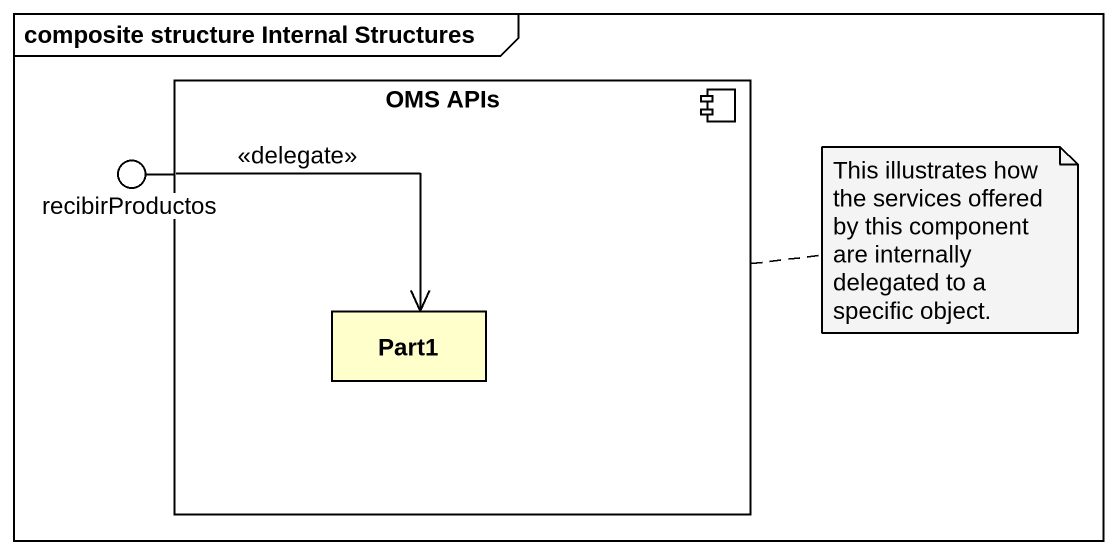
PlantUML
@startuml
mainframe composite structure Internal Structures
component "OMS APIs" as OMS_APIs {
  rectangle Part1
}
() recibirProductos
OMS_APIs -left- recibirProductos
recibirProductos --> Part1 : <<delegate>>
note right of OMS_APIs : This illustrates how the services offered by this component are internally delegated to a specific object.
@enduml
